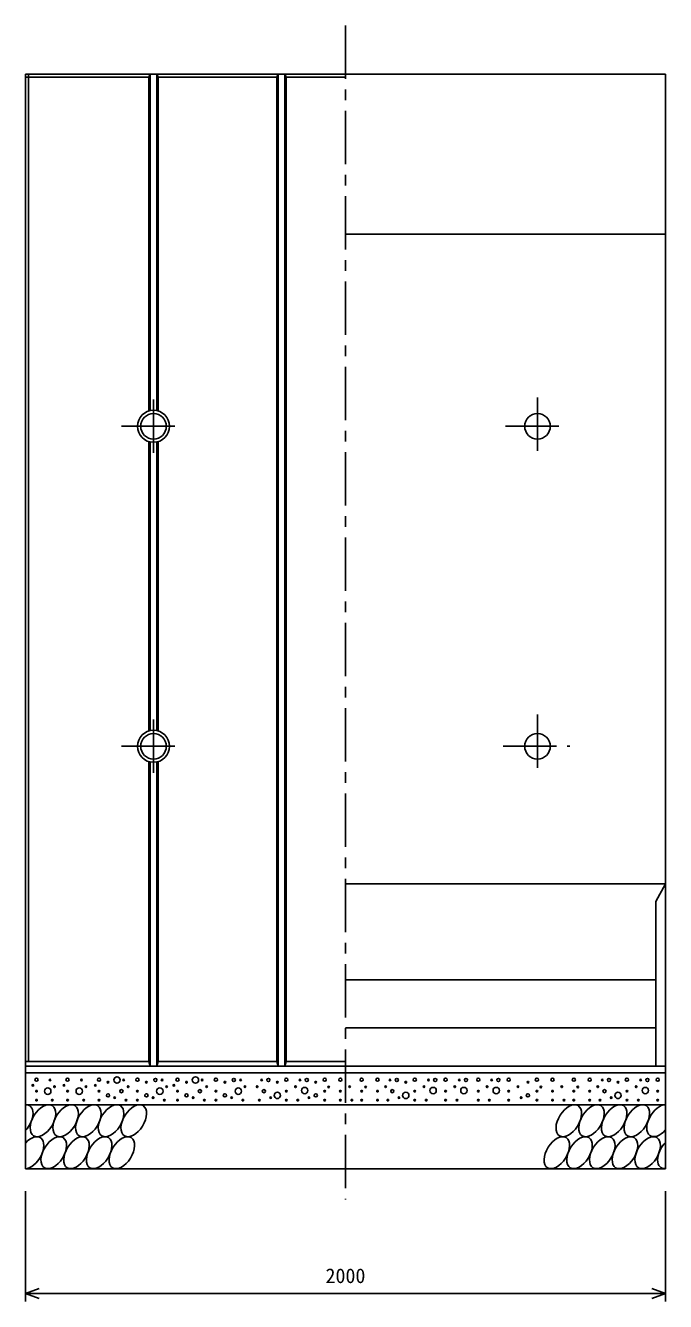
# Model space of a CAD drawing. Units: millimetres, scale not verified. Extents: x -67200 to 67200, y -23760 to 23760.
# Drawn here: x -55782 to -50982, y -1765 to 7805 of the extents above; entities that cross this region are included whole.
import ezdxf
from ezdxf.enums import TextEntityAlignment as Align

# ---------------------------------------------------------------- set-up
doc = ezdxf.new("R2010")
doc.units = ezdxf.units.MM
doc.header["$LTSCALE"] = 80
doc.linetypes.add('CHAIN1', pattern=[8, 5, -1, 1, -1])
for name, color, linetype, lineweight in [('0-0_CENTER', 7, 'CHAIN1', 25), ('0-1_DIM', 7, 'Continuous', 25), ('0-3_HATCH', 6, 'Continuous', 25), ('0-6_OUTLINE', 1, 'Continuous', 25)]:
    doc.layers.add(name, color=color, linetype=linetype, lineweight=lineweight)
doc.styles.add('ＭＳ ゴシック', font='')
doc.styles.get('ＭＳ ゴシック').set_extended_font_data('MS Gothic')

msp = doc.modelspace()

# ---------------------------------------------------------------- linework, layer by layer
at = {"layer": '0-0_CENTER'}
for p, q in [((-53381.92, 7804.77), (-53381.92, -999.24)), ((-54821.92, 5000.43), (-54821.92, 4586.42)), ((-51941.92, 5015.24), (-51941.92, 4588.8)), ((-55061.35, 4798.75), (-54587.49, 4798.75)), ((-52181.44, 4798.75), (-51705.66, 4798.75)), ((-54821.92, 2600.43), (-54821.92, 2186.42)), ((-51941.92, 2636.39), (-51941.92, 2188.8)), ((-55061.35, 2398.75), (-54587.49, 2398.75)), ((-52199.01, 2398.75), (-51698.55, 2398.75))]:
    msp.add_line(p, q, dxfattribs=at)
at = {"layer": '0-1_DIM'}
for p, q in [((-55781.92, -1765.25), (-55781.92, -937.25)), ((-50981.92, -1765.25), (-50981.92, -937.25)), ((-55781.92, -1705.25), (-50981.92, -1705.25))]:
    msp.add_line(p, q, dxfattribs=at)
for points in [[(-55680.43, -1668.31), (-55781.92, -1705.25), (-55680.43, -1742.18)], [(-51083.4, -1668.31), (-50981.92, -1705.25), (-51083.4, -1742.18)]]:
    msp.add_lwpolyline(points, dxfattribs=at)
at = {"layer": '0-3_HATCH'}
for centre, radius in [((-55699.57, -101.92), 12), ((-55466.79, -101.92), 12), ((-55230.54, -101.92), 12), ((-55095.96, -104.02), 24), ((-54942.54, -101.92), 12), ((-54807.96, -104.02), 12), ((-54642, -101.92), 12), ((-54507.42, -104.02), 24), ((-54354, -101.92), 12), ((-54219.42, -104.02), 12), ((-53960.42, -104.02), 12), ((-53825.84, -101.92), 12), ((-53672.42, -104.02), 12), ((-53537.84, -101.92), 12), ((-53420.58, -101.92), 12), ((-53261.05, -101.92), 12), ((-53141.77, -101.92), 12), ((-52997.1, -104.02), 12), ((-52862.52, -101.92), 12), ((-52709.1, -104.02), 12), ((-52631.6, -101.92), 12), ((-52478.19, -104.02), 12), ((-52385.96, -101.92), 12), ((-52235.52, -104.02), 12), ((-52158.03, -101.92), 12), ((-51946.37, -101.92), 12), ((-51829.11, -101.92), 12), ((-51669.58, -101.92), 12), ((-51550.31, -101.92), 12), ((-51405.63, -104.02), 12), ((-51271.05, -101.92), 12), ((-51117.63, -104.02), 12), ((-51040.14, -101.92), 12), ((-55726.79, -144.08), 6), ((-55699.57, -188.06), 6), ((-55615.18, -188.06), 24), ((-55598.35, -104.02), 6), ((-55564.71, -154.45), 6), ((-55494, -144.08), 6), ((-55466.79, -188.06), 6), ((-55378.93, -188.06), 24), ((-55362.1, -104.02), 6), ((-55328.46, -154.45), 6), ((-55257.75, -144.08), 6), ((-55230.54, -188.06), 6), ((-55163.24, -120.83), 6), ((-55062.31, -188.06), 12), ((-55045.48, -104.02), 6), ((-55011.84, -154.45), 6), ((-54942.54, -188.06), 6), ((-54875.24, -120.83), 6), ((-54774.31, -188.06), 24), ((-54757.48, -104.02), 6), ((-54723.84, -154.45), 6), ((-54669.21, -144.08), 6), ((-54642, -188.06), 6), ((-54574.7, -120.83), 6), ((-54473.77, -188.06), 12), ((-54456.94, -104.02), 6), ((-54423.3, -154.45), 6), ((-54354, -188.06), 6), ((-54286.7, -120.83), 6), ((-54185.77, -188.06), 24), ((-54168.94, -104.02), 6), ((-54135.3, -154.45), 6), ((-54044.54, -154.45), 6), ((-54010.89, -104.02), 6), ((-53994.06, -188.06), 12), ((-53893.13, -120.83), 6), ((-53825.84, -188.06), 6), ((-53756.54, -154.45), 6), ((-53722.89, -104.02), 6), ((-53688.11, -183.25), 24), ((-53605.13, -120.83), 6), ((-53537.84, -188.06), 6), ((-53508.04, -156.63), 6), ((-53420.58, -188.06), 6), ((-53351.28, -154.45), 6), ((-53261.05, -188.06), 6), ((-53231.25, -156.63), 6), ((-53141.77, -188.06), 6), ((-53081.22, -154.45), 6), ((-53047.58, -104.02), 6), ((-53030.75, -188.06), 12), ((-52929.82, -120.83), 6), ((-52862.52, -188.06), 6), ((-52793.22, -154.45), 6), ((-52759.58, -104.02), 6), ((-52724.79, -183.25), 24), ((-52631.6, -188.06), 6), ((-52562.3, -154.45), 6), ((-52528.66, -104.02), 6), ((-52493.88, -183.25), 24), ((-52385.96, -188.06), 6), ((-52319.64, -154.45), 6), ((-52286, -104.02), 6), ((-52251.22, -183.25), 24), ((-52158.03, -188.06), 6), ((-52088.73, -154.45), 6), ((-52013.67, -120.83), 6), ((-51946.37, -188.06), 6), ((-51916.57, -156.63), 6), ((-51829.11, -188.06), 6), ((-51759.81, -154.45), 6), ((-51669.58, -188.06), 6), ((-51639.78, -156.63), 6), ((-51550.31, -188.06), 6), ((-51489.75, -154.45), 6), ((-51456.11, -104.02), 6), ((-51439.28, -188.06), 12), ((-51338.35, -120.83), 6), ((-51271.05, -188.06), 6), ((-51201.75, -154.45), 6), ((-51168.11, -104.02), 6), ((-51133.33, -183.25), 24), ((-51040.14, -188.06), 6), ((-55699.57, -255.29), 6), ((-55581.53, -255.29), 6), ((-55466.79, -255.29), 6), ((-55345.28, -255.29), 6), ((-55230.54, -255.29), 6), ((-55163.24, -219.58), 12), ((-55112.78, -236.39), 6), ((-55028.66, -255.29), 6), ((-54942.54, -255.29), 6), ((-54875.24, -219.58), 12), ((-54824.78, -236.39), 6), ((-54740.66, -255.29), 6), ((-54642, -255.29), 6), ((-54574.7, -219.58), 12), ((-54524.24, -236.39), 6), ((-54440.12, -255.29), 6), ((-54354, -255.29), 6), ((-54286.7, -219.58), 12), ((-54236.24, -236.39), 6), ((-54152.12, -255.29), 6), ((-54027.71, -255.29), 6), ((-53943.6, -236.39), 6), ((-53893.13, -219.58), 24), ((-53825.84, -255.29), 6), ((-53739.71, -255.29), 6), ((-53655.6, -236.39), 6), ((-53605.13, -219.58), 12), ((-53537.84, -255.29), 6), ((-53420.58, -255.29), 6), ((-53334.45, -255.29), 6), ((-53261.05, -255.29), 6), ((-53141.77, -255.29), 6), ((-53064.4, -255.29), 6), ((-52980.28, -236.39), 6), ((-52929.82, -219.58), 24), ((-52862.52, -255.29), 6), ((-52776.4, -255.29), 6), ((-52631.6, -255.29), 6), ((-52545.48, -255.29), 6), ((-52385.96, -255.29), 6), ((-52302.82, -255.29), 6), ((-52158.03, -255.29), 6), ((-52064.13, -236.39), 6), ((-52013.67, -219.58), 12), ((-51946.37, -255.29), 6), ((-51829.11, -255.29), 6), ((-51742.99, -255.29), 6), ((-51669.58, -255.29), 6), ((-51550.31, -255.29), 6), ((-51472.93, -255.29), 6), ((-51388.82, -236.39), 6), ((-51338.35, -219.58), 24), ((-51271.05, -255.29), 6), ((-51184.93, -255.29), 6), ((-51040.14, -255.29), 6)]:
    msp.add_circle(centre, radius, dxfattribs=at)
for centre in [(-55651.22, -409.28), (-55480.95, -409.28), (-55310.68, -409.28), (-55140.41, -409.28), (-54970.14, -409.28), (-51707.34, -409.28), (-51537.07, -409.28), (-51366.8, -409.28), (-51196.53, -409.28), (-55570.19, -649.25), (-55399.92, -649.25), (-55229.65, -649.25), (-55059.39, -649.25), (-51796.58, -649.25), (-51626.31, -649.25), (-51456.04, -649.25), (-51285.78, -649.25), (-51115.51, -649.25)]:
    msp.add_ellipse(centre, major_axis=(69.81, 112.98), ratio=0.5792, dxfattribs=at)
for centre, start_param, end_param in [((-55821.49, -409.28), 4.385593, 6.6745444), ((-51026.26, -409.28), 0.3357715, 4.4411806), ((-55740.46, -649.25), 3.5111464, 7.548991), ((-50945.24, -649.25), 1.2110787, 3.5658734)]:
    msp.add_ellipse(centre, major_axis=(69.81, 112.98), ratio=0.5792, start_param=start_param, end_param=end_param, dxfattribs=at)
at = {"layer": '0-6_OUTLINE'}
for p, q in [((-55781.92, 7438.75), (-50981.92, 7438.75)), ((-55781.92, 7438.75), (-55781.92, -769.25)), ((-55760.32, 7438.75), (-55760.32, 34.75)), ((-54857.92, 7417.15), (-54857.92, 4913.23)), ((-54845.92, 7438.75), (-54845.92, 4916.33)), ((-54797.92, 7438.75), (-54797.92, 4916.33)), ((-54797.92, 7438.75), (-54785.92, 7417.15)), ((-54785.92, 7417.15), (-54785.92, 4913.23)), ((-53897.92, 7417.15), (-53885.92, 7438.75)), ((-53885.92, 7438.75), (-53885.92, -1.25)), ((-53837.92, 7438.75), (-53837.92, -1.25)), ((-53825.92, 7417.15), (-53825.92, 34.75)), ((-50981.92, -769.25), (-50981.92, 7438.75)), ((-53381.92, 6238.75), (-50981.92, 6238.75)), ((-54857.92, 4684.28), (-54857.92, 2513.23)), ((-54845.92, 4681.18), (-54845.92, 2516.33)), ((-54797.92, 4681.18), (-54797.92, 2516.33)), ((-54785.92, 4684.28), (-54785.92, 2513.23)), ((-54857.92, 2284.28), (-54857.92, 34.75)), ((-54845.92, 2281.18), (-54845.92, -1.25)), ((-54797.92, 2281.18), (-54797.92, -1.25)), ((-53381.92, 1366.75), (-50981.92, 1366.75)), ((-51053.92, 1234.75), (-50981.92, 1366.75)), ((-51053.92, -1.25), (-51053.92, 1234.75)), ((-53381.92, 646.75), (-51053.92, 646.75)), ((-53381.92, 286.75), (-51053.92, 286.75)), ((-54857.92, 34.75), (-55781.92, 34.75)), ((-54845.92, -1.25), (-54857.92, 34.75)), ((-54785.92, 34.75), (-54797.92, -1.25)), ((-53825.92, 34.75), (-53837.92, -1.25)), ((-53381.92, 34.75), (-53825.92, 34.75)), ((-50981.92, -1.25), (-55781.92, -1.25)), ((-50981.92, -49.25), (-55781.92, -49.25)), ((-50981.92, -289.25), (-55781.92, -289.25)), ((-50981.92, -769.25), (-55781.92, -769.25))]:
    msp.add_line(p, q, dxfattribs=at)
for points in [[(-55781.92, 7417.15), (-54857.92, 7417.15), (-54845.92, 7438.75)], [(-54785.92, 7417.15), (-53897.92, 7417.15), (-53897.92, 34.75)], [(-53837.92, 7438.75), (-53825.92, 7417.15), (-53381.92, 7417.15)], [(-54785.92, 2284.28), (-54785.92, 34.75), (-53897.92, 34.75), (-53885.92, -1.25)]]:
    msp.add_lwpolyline(points, dxfattribs=at)
for centre, radius in [((-54821.92, 4798.75), 120), ((-54821.92, 4798.75), 96), ((-51941.92, 4798.75), 96), ((-54821.92, 2398.75), 120), ((-54821.92, 2398.75), 96), ((-51941.92, 2398.75), 96)]:
    msp.add_circle(centre, radius, dxfattribs=at)

# ---------------------------------------------------------------- texts
at = {"layer": '0-1_DIM', "style": 'ＭＳ ゴシック'}
msp.add_text('2000', height=110, dxfattribs=at).set_placement((-53531.92, -1660.25), align=Align.BOTTOM_LEFT)

doc.saveas('drawing.dxf')
